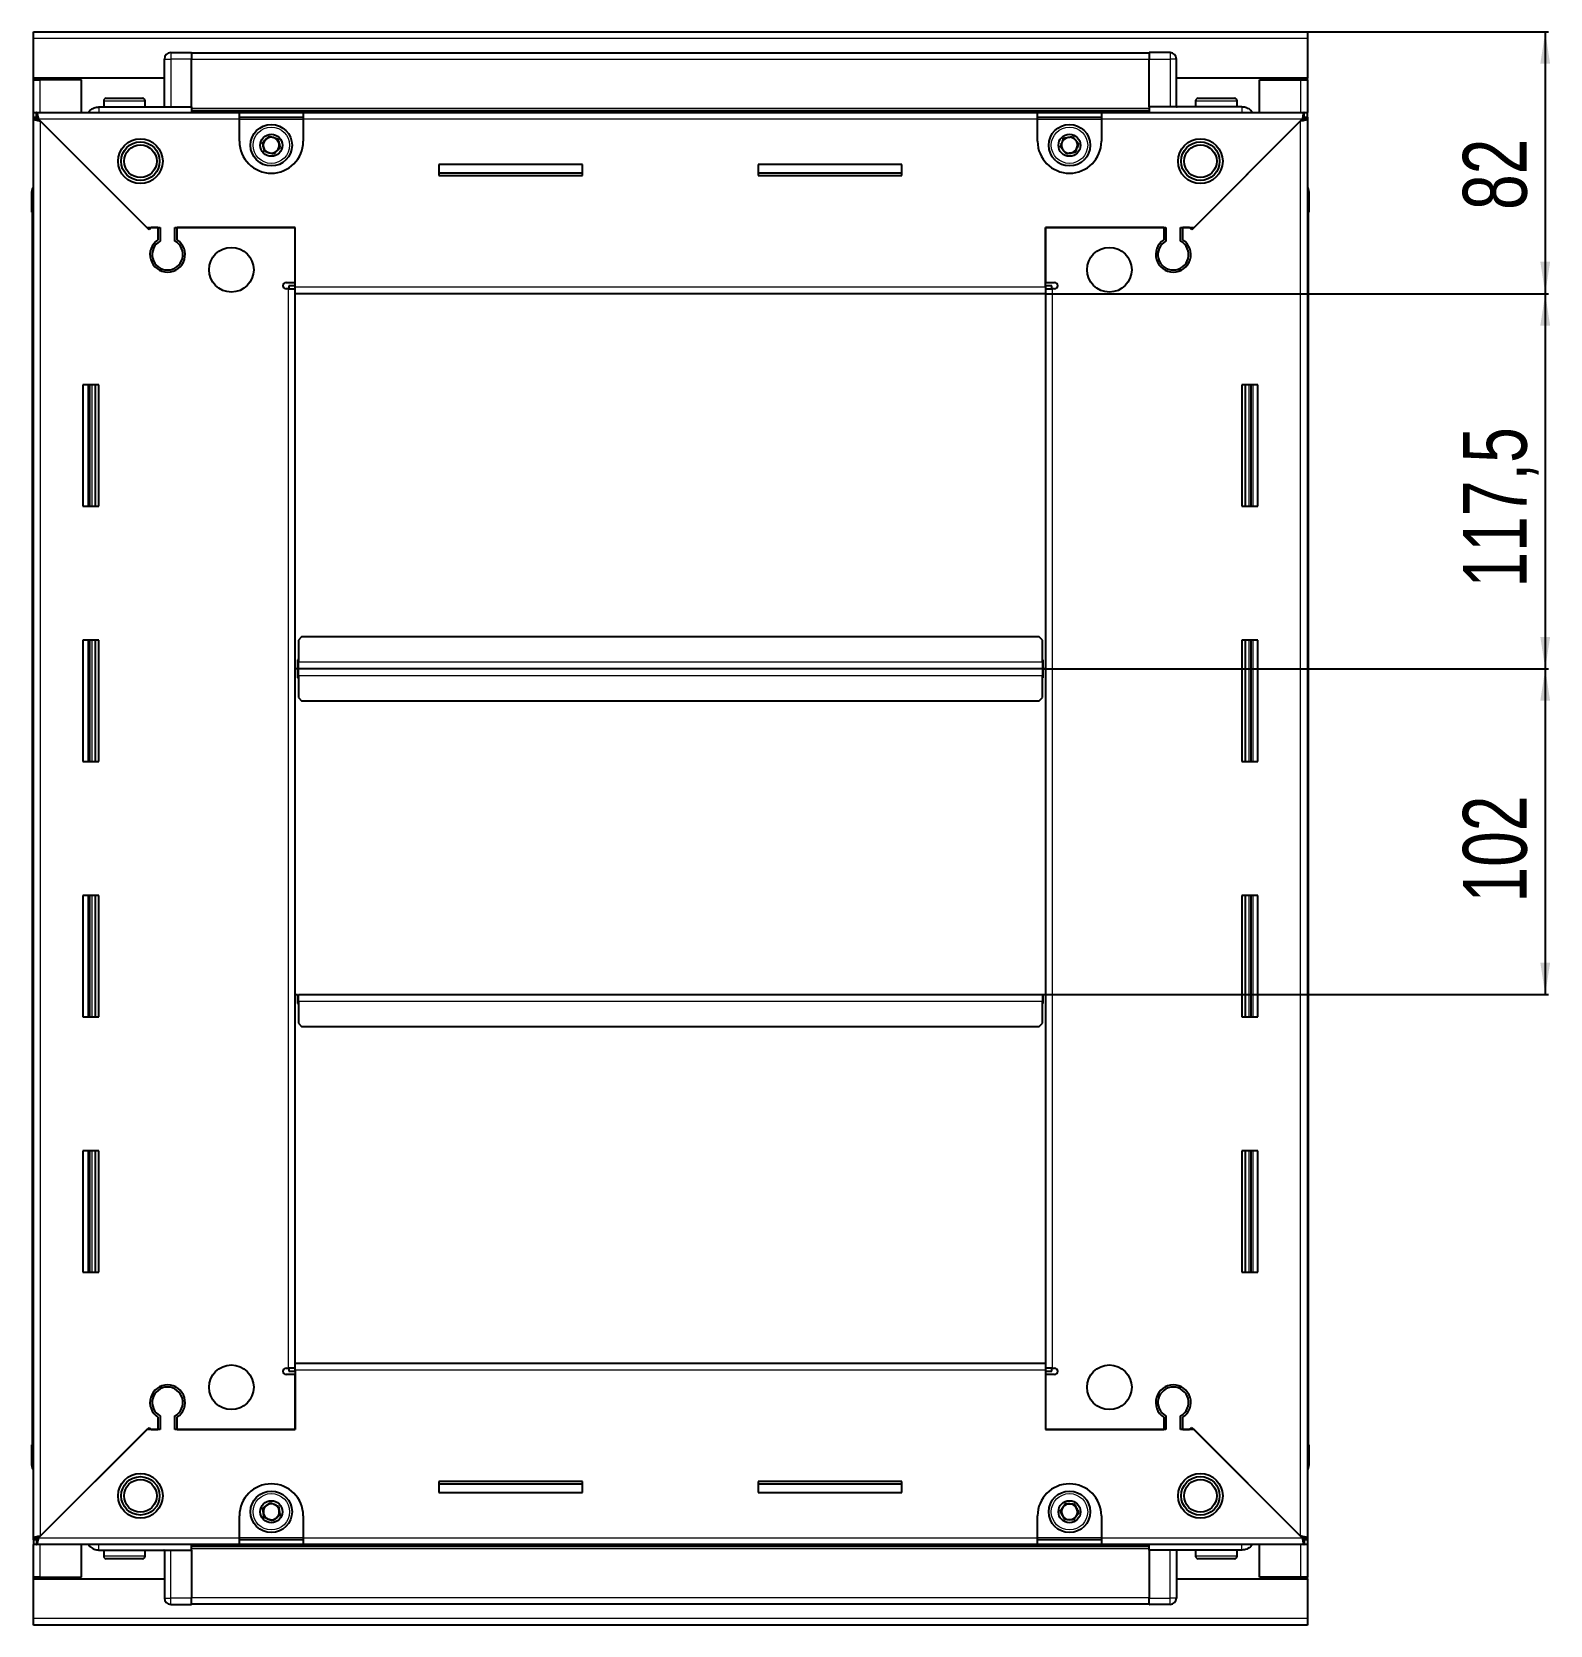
# Model space of a CAD drawing. Header units: millimetres. Extents: x 1021 to 2488, y 463 to 1544.
# Drawn here: x 2012.5 to 2488.1, y 893.2 to 1392.2 of the extents above; entities that cross this region are included whole.
import ezdxf

# ---------------------------------------------------------------- set-up
doc = ezdxf.new("R2010")
doc.units = ezdxf.units.MM
doc.layers.add('FORMAT', color=7, linetype='Continuous')
doc.styles.add('SLDTEXTSTYLE0', font='TXT', dxfattribs={"width": 0.75})
doc.dimstyles.new('SLDDIMSTYLE0', dxfattribs={"dimtxt": 20, "dimasz": 10, "dimexe": 0, "dimexo": 0.0625, "dimgap": 5, "dimtad": 2, "dimdec": 1, "dimrnd": 1e-09, "dimzin": 12, "dimdsep": 46, "dimtxsty": 'SLDTEXTSTYLE0', "dimsah": 1, "dimcen": 0.09, "dimadec": 0, "dimazin": 3, "dimtfac": 1, "dimtofl": 0, "dimtmove": 0, "dimatfit": 3, "dimfxl": 0, "dimfrac": 2, "dimtolj": 1, "dimtzin": 12, "dimarcsym": 0})

# ---------------------------------------------------------------- blocks, each defined once
blk = doc.blocks.new('_D_5')
at = {"layer": 'FORMAT'}
for p, q in [((2412.05, 1392.16), (2487.55, 1392.16)), ((2486.55, 1392.16), (2486.55, 1310.16)), ((2330.05, 1310.16), (2487.55, 1310.16))]:
    blk.add_line(p, q, dxfattribs=at)
for points in [[(2486.55, 1392.16), (2485.01, 1382.16), (2488.08, 1382.16)], [(2486.55, 1310.16), (2488.08, 1320.16), (2485.01, 1320.16)]]:
    blk.add_solid(points, dxfattribs=at)
at = {"layer": 'FORMAT', "insert": (2460.76, 1336.39), "char_height": 20, "attachment_point": 1, "rotation": 90, "style": 'SLDTEXTSTYLE0'}
blk.add_mtext('82', dxfattribs=at)
blk = doc.blocks.new('_D_6')
at = {"layer": 'FORMAT'}
for p, q in [((2330.05, 1310.16), (2487.55, 1310.16)), ((2486.55, 1310.16), (2486.55, 1192.66)), ((2329.05, 1192.66), (2487.55, 1192.66))]:
    blk.add_line(p, q, dxfattribs=at)
for points in [[(2486.55, 1310.16), (2485.01, 1300.16), (2488.08, 1300.16)], [(2486.55, 1192.66), (2488.08, 1202.66), (2485.01, 1202.66)]]:
    blk.add_solid(points, dxfattribs=at)
at = {"layer": 'FORMAT', "insert": (2460.76, 1218.16), "char_height": 20, "attachment_point": 1, "rotation": 90, "style": 'SLDTEXTSTYLE0'}
blk.add_mtext('117,5', dxfattribs=at)
blk = doc.blocks.new('_D_7')
at = {"layer": 'FORMAT'}
for p, q in [((2329.05, 1192.66), (2487.55, 1192.66)), ((2486.55, 1192.66), (2486.55, 1090.66)), ((2329.05, 1090.66), (2487.55, 1090.66))]:
    blk.add_line(p, q, dxfattribs=at)
for points in [[(2486.55, 1192.66), (2485.01, 1182.66), (2488.08, 1182.66)], [(2486.55, 1090.66), (2488.08, 1100.66), (2485.01, 1100.66)]]:
    blk.add_solid(points, dxfattribs=at)
at = {"layer": 'FORMAT', "insert": (2460.76, 1119.5), "char_height": 20, "attachment_point": 1, "rotation": 90, "style": 'SLDTEXTSTYLE0'}
blk.add_mtext('102', dxfattribs=at)

msp = doc.modelspace()

# ---------------------------------------------------------------- linework, layer by layer
at = {"color": 7, "linetype": 'Continuous', "lineweight": 25}
for p, q in [((2013.04, 1390.06), (2013.04, 1392.16)), ((2013.04, 1392.16), (2412.04, 1392.16)), ((2013.04, 1377.66), (2013.04, 1390.06)), ((2412.04, 1392.16), (2412.04, 1390.06)), ((2412.04, 1390.06), (2412.04, 1377.66)), ((2054.04, 1368.66), (2054.04, 1383.66)), ((2054.72, 1385.16), (2054.72, 1385.16)), ((2056.04, 1385.66), (2062.54, 1385.66)), ((2056.04, 1385.66), (2062.54, 1385.66)), ((2062.54, 1385.66), (2062.54, 1385.66)), ((2062.54, 1385.66), (2062.54, 1385.66)), ((2062.54, 1385.66), (2062.54, 1383.66)), ((2362.54, 1385.51), (2062.54, 1385.51)), ((2062.54, 1368.66), (2062.54, 1383.66)), ((2362.54, 1385.66), (2362.54, 1385.66)), ((2369.04, 1385.66), (2362.54, 1385.66)), ((2369.04, 1385.66), (2362.54, 1385.66)), ((2362.54, 1385.66), (2362.54, 1383.66)), ((2362.54, 1368.66), (2362.54, 1383.66)), ((2371.04, 1383.66), (2371.04, 1383.66)), ((2371.04, 1368.66), (2371.04, 1383.66)), ((2054.04, 1377.66), (2013.04, 1377.66)), ((2013.04, 1377.16), (2013.04, 1377.66)), ((2014.54, 1377.16), (2014.54, 1377.66)), ((2412.04, 1377.66), (2371.04, 1377.66)), ((2410.54, 1377.16), (2410.54, 1377.66)), ((2412.04, 1377.16), (2412.04, 1377.66)), ((2013.04, 1366.91), (2013.04, 1377.16)), ((2013.04, 1377.16), (2015.14, 1377.16)), ((2028.04, 1377.16), (2015.14, 1377.16)), ((2028.04, 1366.91), (2028.04, 1377.16)), ((2397.04, 1366.91), (2397.04, 1377.16)), ((2397.04, 1377.16), (2409.94, 1377.16)), ((2409.94, 1377.16), (2412.04, 1377.16)), ((2412.04, 1377.16), (2412.04, 1366.91)), ((2033.54, 1368.66), (2062.54, 1368.66)), ((2035.04, 1370.56), (2035.04, 1368.66)), ((2035.84, 1371.36), (2047.24, 1371.36)), ((2048.04, 1368.66), (2048.04, 1370.56)), ((2062.54, 1368.66), (2062.54, 1368.16)), ((2062.54, 1367.51), (2362.54, 1367.51)), ((2391.54, 1368.66), (2362.54, 1368.66)), ((2362.54, 1368.66), (2362.54, 1368.16)), ((2377.04, 1370.56), (2377.04, 1368.66)), ((2377.84, 1371.36), (2389.24, 1371.36)), ((2390.04, 1368.66), (2390.04, 1370.56)), ((2013.04, 1365.41), (2013.04, 1366.91)), ((2013.04, 1366.91), (2014.04, 1366.91)), ((2013.04, 1364.91), (2013.04, 1365.41)), ((2013.04, 1365.41), (2014.04, 1365.41)), ((2013.04, 920.41), (2013.04, 1364.91)), ((2014.54, 1364.91), (2013.04, 1364.91)), ((2014.04, 1365.41), (2014.04, 1366.91)), ((2014.04, 1366.91), (2077.54, 1366.91)), ((2014.64, 1364.81), (2048.54, 1330.91)), ((2049.24, 1330.21), (2015.14, 1364.31)), ((2077.54, 1364.81), (2077.54, 1366.91)), ((2077.54, 1366.91), (2097.54, 1366.91)), ((2077.54, 1365.41), (2097.54, 1365.41)), ((2077.54, 1357.91), (2077.54, 1364.81)), ((2097.54, 1366.91), (2097.54, 1364.81)), ((2097.54, 1366.91), (2327.54, 1366.91)), ((2097.54, 1364.81), (2097.54, 1357.91)), ((2327.54, 1364.81), (2327.54, 1366.91)), ((2327.54, 1366.91), (2347.54, 1366.91)), ((2327.54, 1365.41), (2347.54, 1365.41)), ((2327.54, 1357.91), (2327.54, 1364.81)), ((2347.54, 1366.91), (2411.04, 1366.91)), ((2347.54, 1366.91), (2347.54, 1364.81)), ((2347.54, 1364.81), (2347.54, 1357.91)), ((2409.94, 1364.31), (2375.84, 1330.21)), ((2376.54, 1330.91), (2410.44, 1364.81)), ((2410.54, 1364.91), (2412.04, 1364.91)), ((2411.04, 1365.41), (2411.04, 1366.91)), ((2411.04, 1366.91), (2412.04, 1366.91)), ((2411.04, 1365.41), (2412.04, 1365.41)), ((2412.04, 1365.41), (2412.04, 1366.91)), ((2412.04, 1365.41), (2412.04, 1364.91)), ((2412.04, 1364.91), (2412.04, 920.41)), ((2185.04, 1350.66), (2140.04, 1350.66)), ((2140.04, 1350.66), (2140.04, 1347.16)), ((2185.04, 1347.91), (2140.04, 1347.91)), ((2185.04, 1347.16), (2185.04, 1350.66)), ((2285.04, 1350.66), (2240.04, 1350.66)), ((2240.04, 1350.66), (2240.04, 1347.16)), ((2285.04, 1347.91), (2240.04, 1347.91)), ((2285.04, 1347.16), (2285.04, 1350.66)), ((2140.04, 1347.16), (2185.04, 1347.16)), ((2240.04, 1347.16), (2285.04, 1347.16)), ((2412.05, 1343.49), (2412.05, 1343.49)), ((2012.54, 1342.16), (2012.54, 1335.66)), ((2012.54, 1335.66), (2012.54, 1342.16)), ((2412.54, 1335.66), (2412.54, 1342.16)), ((2412.55, 1342.16), (2412.55, 1335.66)), ((2012.54, 1335.66), (2012.54, 1335.66)), ((2013.04, 1335.66), (2012.54, 1335.66)), ((2012.69, 1335.66), (2012.69, 949.66)), ((2412.05, 1335.66), (2412.54, 1335.66)), ((2412.39, 949.66), (2412.39, 1335.66)), ((2412.55, 1335.66), (2412.54, 1335.66)), ((2412.54, 1335.66), (2412.54, 1335.66)), ((2048.54, 1330.91), (2052.74, 1330.91)), ((2049.94, 1330.91), (2049.24, 1330.21)), ((2052.04, 1330.91), (2049.94, 1330.91)), ((2052.04, 1330.91), (2052.04, 1327.02)), ((2052.74, 1330.91), (2052.74, 1326.63)), ((2057.34, 1330.91), (2095.04, 1330.91)), ((2057.34, 1326.63), (2057.34, 1330.91)), ((2058.04, 1327.02), (2058.04, 1330.91)), ((2095.04, 1330.91), (2058.04, 1330.91)), ((2095.04, 1312.26), (2095.04, 1330.91)), ((2095.04, 1313.66), (2095.04, 1330.91)), ((2330.04, 1330.91), (2367.74, 1330.91)), ((2330.04, 1312.26), (2330.04, 1330.91)), ((2330.04, 1330.91), (2330.04, 1313.66)), ((2367.04, 1330.91), (2330.04, 1330.91)), ((2367.04, 1330.91), (2367.04, 1327.02)), ((2367.74, 1330.91), (2367.74, 1326.63)), ((2372.34, 1330.91), (2376.54, 1330.91)), ((2372.34, 1326.63), (2372.34, 1330.91)), ((2375.14, 1330.91), (2373.04, 1330.91)), ((2373.04, 1327.02), (2373.04, 1330.91)), ((2375.84, 1330.21), (2375.14, 1330.91)), ((2053.04, 1318.05), (2053.04, 1317.29)), ((2372.04, 1318.05), (2372.04, 1317.29)), ((2092.19, 1313.66), (2095.04, 1313.66)), ((2095.04, 1312.66), (2093.04, 1312.66)), ((2093.04, 1312.66), (2093.04, 1311.66)), ((2330.04, 1313.66), (2332.89, 1313.66)), ((2332.04, 1312.66), (2330.04, 1312.66)), ((2332.04, 1311.66), (2332.04, 1312.66)), ((2092.94, 1311.66), (2092.19, 1311.66)), ((2092.94, 1311.66), (2095.04, 1311.66)), ((2095.04, 1310.16), (2095.04, 1312.26)), ((2330.04, 1310.16), (2095.04, 1310.16)), ((2095.04, 975.16), (2095.04, 1310.16)), ((2330.04, 1312.26), (2330.04, 1310.16)), ((2330.04, 1311.66), (2332.14, 1311.66)), ((2330.04, 1310.16), (2330.04, 975.16)), ((2332.89, 1311.66), (2332.14, 1311.66)), ((2033.54, 1281.66), (2028.54, 1281.66)), ((2028.54, 1281.66), (2028.54, 1243.66)), ((2030.69, 1243.66), (2030.69, 1281.66)), ((2032.49, 1243.66), (2032.49, 1281.66)), ((2032.52, 1243.66), (2032.52, 1281.66)), ((2033.54, 1243.66), (2033.54, 1281.66)), ((2391.54, 1281.66), (2391.54, 1243.66)), ((2396.54, 1281.66), (2391.54, 1281.66)), ((2392.57, 1281.66), (2392.57, 1243.66)), ((2392.6, 1281.66), (2392.6, 1243.66)), ((2394.39, 1281.66), (2394.39, 1243.66)), ((2396.54, 1243.66), (2396.54, 1281.66)), ((2028.54, 1243.66), (2033.54, 1243.66)), ((2391.54, 1243.66), (2396.54, 1243.66)), ((2097.04, 1202.66), (2096.04, 1201.66)), ((2328.04, 1202.66), (2097.04, 1202.66)), ((2329.04, 1201.66), (2328.04, 1202.66)), ((2033.54, 1201.66), (2028.54, 1201.66)), ((2028.54, 1201.66), (2028.54, 1163.66)), ((2030.69, 1163.66), (2030.69, 1201.66)), ((2032.49, 1163.66), (2032.49, 1201.66)), ((2032.52, 1163.66), (2032.52, 1201.66)), ((2033.54, 1163.66), (2033.54, 1201.66)), ((2096.04, 1201.66), (2096.04, 1194.76)), ((2329.04, 1194.76), (2329.04, 1201.66)), ((2391.54, 1201.66), (2391.54, 1163.66)), ((2396.54, 1201.66), (2391.54, 1201.66)), ((2392.57, 1201.66), (2392.57, 1163.66)), ((2392.6, 1201.66), (2392.6, 1163.66)), ((2394.39, 1201.66), (2394.39, 1163.66)), ((2396.54, 1163.66), (2396.54, 1201.66)), ((2095.79, 1192.66), (2095.04, 1192.66)), ((2096.04, 1195.51), (2095.79, 1195.51)), ((2095.79, 1195.51), (2095.79, 1192.66)), ((2095.79, 1192.66), (2095.79, 1189.81)), ((2096.04, 1192.66), (2096.04, 1194.76)), ((2096.04, 1190.56), (2096.04, 1192.66)), ((2329.04, 1192.66), (2096.04, 1192.66)), ((2329.29, 1195.51), (2329.04, 1195.51)), ((2329.04, 1194.76), (2329.04, 1192.66)), ((2329.04, 1192.66), (2329.04, 1190.56)), ((2329.29, 1192.66), (2329.29, 1195.51)), ((2329.29, 1189.81), (2329.29, 1192.66)), ((2330.04, 1192.66), (2329.29, 1192.66)), ((2095.79, 1189.81), (2096.04, 1189.81)), ((2096.04, 1190.56), (2096.04, 1183.66)), ((2329.04, 1183.66), (2329.04, 1190.56)), ((2329.04, 1189.81), (2329.29, 1189.81)), ((2096.04, 1183.66), (2097.04, 1182.66)), ((2097.04, 1182.66), (2328.04, 1182.66)), ((2328.04, 1182.66), (2329.04, 1183.66)), ((2028.54, 1163.66), (2033.54, 1163.66)), ((2391.54, 1163.66), (2396.54, 1163.66)), ((2033.54, 1121.66), (2028.54, 1121.66)), ((2028.54, 1121.66), (2028.54, 1083.66)), ((2030.69, 1083.66), (2030.69, 1121.66)), ((2032.49, 1083.66), (2032.49, 1121.66)), ((2032.52, 1083.66), (2032.52, 1121.66)), ((2033.54, 1083.66), (2033.54, 1121.66)), ((2391.54, 1121.66), (2391.54, 1083.66)), ((2396.54, 1121.66), (2391.54, 1121.66)), ((2392.57, 1121.66), (2392.57, 1083.66)), ((2392.6, 1121.66), (2392.6, 1083.66)), ((2394.39, 1121.66), (2394.39, 1083.66)), ((2396.54, 1083.66), (2396.54, 1121.66)), ((2095.04, 1090.66), (2095.79, 1090.66)), ((2095.79, 1090.66), (2095.79, 1087.81)), ((2096.04, 1088.56), (2096.04, 1090.66)), ((2096.04, 1090.66), (2329.04, 1090.66)), ((2096.04, 1088.56), (2096.04, 1081.66)), ((2329.04, 1090.66), (2329.04, 1088.56)), ((2329.04, 1081.66), (2329.04, 1088.56)), ((2329.29, 1087.81), (2329.29, 1090.66)), ((2329.29, 1090.66), (2330.04, 1090.66)), ((2028.54, 1083.66), (2033.54, 1083.66)), ((2095.79, 1087.81), (2096.04, 1087.81)), ((2329.04, 1087.81), (2329.29, 1087.81)), ((2391.54, 1083.66), (2396.54, 1083.66)), ((2096.04, 1081.66), (2097.04, 1080.66)), ((2097.04, 1080.66), (2328.04, 1080.66)), ((2328.04, 1080.66), (2329.04, 1081.66)), ((2033.54, 1041.66), (2028.54, 1041.66)), ((2028.54, 1041.66), (2028.54, 1003.66)), ((2030.69, 1003.66), (2030.69, 1041.66)), ((2032.49, 1003.66), (2032.49, 1041.66)), ((2032.52, 1003.66), (2032.52, 1041.66)), ((2033.54, 1003.66), (2033.54, 1041.66)), ((2391.54, 1041.66), (2391.54, 1003.66)), ((2396.54, 1041.66), (2391.54, 1041.66)), ((2392.57, 1041.66), (2392.57, 1003.66)), ((2392.6, 1041.66), (2392.6, 1003.66)), ((2394.39, 1041.66), (2394.39, 1003.66)), ((2396.54, 1003.66), (2396.54, 1041.66)), ((2028.54, 1003.66), (2033.54, 1003.66)), ((2391.54, 1003.66), (2396.54, 1003.66)), ((2092.19, 973.66), (2092.94, 973.66)), ((2095.04, 973.66), (2092.94, 973.66)), ((2093.04, 973.66), (2093.04, 972.66)), ((2095.04, 973.06), (2095.04, 975.16)), ((2095.04, 975.16), (2330.04, 975.16)), ((2095.04, 973.06), (2095.04, 954.41)), ((2330.04, 975.16), (2330.04, 973.06)), ((2332.14, 973.66), (2330.04, 973.66)), ((2330.04, 973.06), (2330.04, 954.41)), ((2332.04, 972.66), (2332.04, 973.66)), ((2332.14, 973.66), (2332.89, 973.66)), ((2095.04, 971.66), (2092.19, 971.66)), ((2093.04, 972.66), (2095.04, 972.66)), ((2095.04, 954.41), (2095.04, 971.66)), ((2330.04, 972.66), (2332.04, 972.66)), ((2330.04, 971.66), (2330.04, 954.41)), ((2332.89, 971.66), (2330.04, 971.66)), ((2053.04, 968.04), (2053.04, 967.28)), ((2372.04, 968.04), (2372.04, 967.28)), ((2052.04, 958.3), (2052.04, 954.41)), ((2052.74, 958.7), (2052.74, 954.41)), ((2057.34, 954.41), (2057.34, 958.7)), ((2058.04, 954.41), (2058.04, 958.3)), ((2367.04, 958.3), (2367.04, 954.41)), ((2367.74, 958.7), (2367.74, 954.41)), ((2372.34, 954.41), (2372.34, 958.7)), ((2373.04, 954.41), (2373.04, 958.3)), ((2048.54, 954.41), (2014.64, 920.51)), ((2015.14, 921.01), (2049.24, 955.11)), ((2052.74, 954.41), (2048.54, 954.41)), ((2049.24, 955.11), (2049.94, 954.41)), ((2049.94, 954.41), (2052.04, 954.41)), ((2095.04, 954.41), (2057.34, 954.41)), ((2058.04, 954.41), (2095.04, 954.41)), ((2367.74, 954.41), (2330.04, 954.41)), ((2330.04, 954.41), (2367.04, 954.41)), ((2376.54, 954.41), (2372.34, 954.41)), ((2373.04, 954.41), (2375.14, 954.41)), ((2375.14, 954.41), (2375.84, 955.11)), ((2375.84, 955.11), (2409.94, 921.01)), ((2410.44, 920.51), (2376.54, 954.41)), ((2012.54, 943.16), (2012.54, 949.66)), ((2012.54, 949.66), (2012.54, 949.66)), ((2012.54, 949.66), (2012.54, 949.66)), ((2012.54, 949.66), (2012.54, 943.16)), ((2013.04, 949.66), (2012.54, 949.66)), ((2412.04, 949.66), (2412.54, 949.66)), ((2412.55, 949.66), (2412.54, 949.66)), ((2412.54, 949.66), (2412.54, 943.16)), ((2412.55, 943.16), (2412.55, 949.66)), ((2013.04, 941.84), (2013.04, 941.84)), ((2185.04, 938.16), (2140.04, 938.16)), ((2140.04, 938.16), (2140.04, 934.66)), ((2185.04, 934.66), (2185.04, 938.16)), ((2285.04, 938.16), (2240.04, 938.16)), ((2240.04, 938.16), (2240.04, 934.66)), ((2285.04, 934.66), (2285.04, 938.16)), ((2140.04, 937.41), (2185.04, 937.41)), ((2140.04, 934.66), (2185.04, 934.66)), ((2240.04, 937.41), (2285.04, 937.41)), ((2240.04, 934.66), (2285.04, 934.66)), ((2077.54, 920.51), (2077.54, 927.41)), ((2097.54, 927.41), (2097.54, 920.51)), ((2327.54, 920.51), (2327.54, 927.41)), ((2347.54, 927.41), (2347.54, 920.51)), ((2013.04, 919.91), (2013.04, 920.41)), ((2014.54, 920.41), (2013.04, 920.41)), ((2013.04, 919.91), (2013.04, 918.41)), ((2014.04, 919.91), (2013.04, 919.91)), ((2013.04, 908.16), (2013.04, 918.41)), ((2014.04, 918.41), (2013.04, 918.41)), ((2014.04, 919.91), (2014.04, 918.41)), ((2077.54, 918.41), (2014.04, 918.41)), ((2028.04, 908.16), (2028.04, 918.41)), ((2077.54, 918.41), (2077.54, 920.51)), ((2097.54, 919.91), (2077.54, 919.91)), ((2097.54, 918.41), (2077.54, 918.41)), ((2097.54, 920.51), (2097.54, 918.41)), ((2327.54, 918.41), (2097.54, 918.41)), ((2327.54, 918.41), (2327.54, 920.51)), ((2347.54, 919.91), (2327.54, 919.91)), ((2347.54, 918.41), (2327.54, 918.41)), ((2347.54, 920.51), (2347.54, 918.41)), ((2411.04, 918.41), (2347.54, 918.41)), ((2397.04, 908.16), (2397.04, 918.41)), ((2410.54, 920.41), (2412.04, 920.41)), ((2411.04, 919.91), (2411.04, 918.41)), ((2412.04, 919.91), (2411.04, 919.91)), ((2412.04, 918.41), (2411.04, 918.41)), ((2412.04, 920.41), (2412.04, 919.91)), ((2412.04, 919.91), (2412.04, 918.41)), ((2412.04, 918.41), (2412.04, 908.16)), ((2033.54, 916.66), (2062.54, 916.66)), ((2035.04, 916.66), (2035.04, 914.76)), ((2039.62, 913.96), (2035.84, 913.96)), ((2047.24, 913.96), (2039.62, 913.96)), ((2048.04, 914.76), (2048.04, 916.66)), ((2054.04, 916.66), (2054.04, 901.66)), ((2362.54, 917.81), (2062.54, 917.81)), ((2062.54, 916.66), (2062.54, 917.16)), ((2062.54, 916.66), (2062.54, 901.66)), ((2362.54, 916.66), (2362.54, 917.16)), ((2391.54, 916.66), (2362.54, 916.66)), ((2362.54, 916.66), (2362.54, 901.66)), ((2371.04, 916.66), (2371.04, 901.66)), ((2377.04, 916.66), (2377.04, 914.76)), ((2384.84, 913.96), (2377.84, 913.96)), ((2389.24, 913.96), (2384.84, 913.96)), ((2390.04, 914.76), (2390.04, 916.66)), ((2015.14, 908.16), (2013.04, 908.16)), ((2013.04, 907.66), (2013.04, 908.16)), ((2013.04, 895.26), (2013.04, 907.66)), ((2013.04, 907.66), (2054.04, 907.66)), ((2014.54, 907.66), (2014.54, 908.16)), ((2015.14, 908.16), (2028.04, 908.16)), ((2371.04, 907.66), (2412.04, 907.66)), ((2409.94, 908.16), (2397.04, 908.16)), ((2412.04, 908.16), (2409.94, 908.16)), ((2410.54, 907.66), (2410.54, 908.16)), ((2412.04, 907.66), (2412.04, 908.16)), ((2412.04, 907.66), (2412.04, 895.26)), ((2054.04, 901.66), (2054.04, 901.66)), ((2056.04, 899.66), (2062.54, 899.66)), ((2056.04, 899.66), (2062.54, 899.66)), ((2062.54, 899.66), (2062.54, 901.66)), ((2062.54, 899.81), (2362.54, 899.81)), ((2062.54, 899.66), (2062.54, 899.66)), ((2362.54, 899.66), (2362.54, 901.66)), ((2369.04, 899.66), (2362.54, 899.66)), ((2362.54, 899.66), (2362.54, 899.66)), ((2362.54, 899.66), (2362.55, 899.66)), ((2369.04, 899.66), (2362.54, 899.66)), ((2370.37, 900.16), (2370.37, 900.16)), ((2013.04, 893.16), (2013.04, 895.26)), ((2412.04, 895.26), (2412.04, 893.16)), ((2412.04, 893.16), (2013.04, 893.16))]:
    msp.add_line(p, q, dxfattribs=at)
at = {"color": 8, "linetype": 'Continuous', "lineweight": 18}
for p, q in [((2412.04, 1390.06), (2013.04, 1390.06)), ((2054.04, 1383.66), (2056.04, 1383.66)), ((2056.04, 1385.66), (2056.04, 1383.66)), ((2056.04, 1383.66), (2056.04, 1368.66)), ((2062.54, 1383.66), (2056.04, 1383.66)), ((2362.54, 1383.51), (2062.54, 1383.51)), ((2362.54, 1383.66), (2369.04, 1383.66)), ((2369.04, 1385.66), (2369.04, 1383.66)), ((2369.04, 1383.66), (2369.04, 1368.66)), ((2371.04, 1383.66), (2369.04, 1383.66)), ((2015.14, 1377.16), (2015.14, 1377.66)), ((2409.94, 1377.66), (2409.94, 1377.16)), ((2015.14, 1366.91), (2015.14, 1377.16)), ((2409.94, 1377.16), (2409.94, 1366.91)), ((2035.04, 1370.56), (2048.04, 1370.56)), ((2362.54, 1368.16), (2062.54, 1368.16)), ((2377.04, 1370.56), (2390.04, 1370.56)), ((2077.54, 1364.81), (2014.64, 1364.81)), ((2015.14, 1364.31), (2015.14, 921.01)), ((2362.54, 1366.93), (2062.54, 1366.93)), ((2077.54, 1364.81), (2097.54, 1364.81)), ((2327.54, 1364.81), (2097.54, 1364.81)), ((2327.54, 1364.81), (2347.54, 1364.81)), ((2410.44, 1364.81), (2347.54, 1364.81)), ((2409.94, 921.01), (2409.94, 1364.31)), ((2013.04, 1342.16), (2012.54, 1342.16)), ((2412.04, 1342.16), (2412.54, 1342.16)), ((2092.94, 973.66), (2092.94, 1311.66)), ((2095.04, 1312.26), (2330.04, 1312.26)), ((2332.14, 1311.66), (2332.14, 973.66)), ((2030.04, 1281.66), (2030.04, 1243.66)), ((2031.28, 1281.66), (2031.28, 1243.66)), ((2393.81, 1243.66), (2393.81, 1281.66)), ((2395.04, 1243.66), (2395.04, 1281.66)), ((2030.04, 1201.66), (2030.04, 1163.66)), ((2031.28, 1201.66), (2031.28, 1163.66)), ((2393.81, 1163.66), (2393.81, 1201.66)), ((2395.04, 1163.66), (2395.04, 1201.66)), ((2329.04, 1194.76), (2096.04, 1194.76)), ((2096.04, 1190.56), (2329.04, 1190.56)), ((2030.04, 1121.66), (2030.04, 1083.66)), ((2031.28, 1121.66), (2031.28, 1083.66)), ((2393.81, 1083.66), (2393.81, 1121.66)), ((2395.04, 1083.66), (2395.04, 1121.66)), ((2096.04, 1088.56), (2329.04, 1088.56)), ((2030.04, 1041.66), (2030.04, 1003.66)), ((2031.28, 1041.66), (2031.28, 1003.66)), ((2393.81, 1003.66), (2393.81, 1041.66)), ((2395.04, 1003.66), (2395.04, 1041.66)), ((2330.04, 973.06), (2095.04, 973.06)), ((2013.04, 943.16), (2012.54, 943.16)), ((2412.04, 943.16), (2412.54, 943.16)), ((2014.64, 920.51), (2077.54, 920.51)), ((2015.14, 908.16), (2015.14, 918.41)), ((2062.54, 918.4), (2362.54, 918.4)), ((2097.54, 920.51), (2077.54, 920.51)), ((2097.54, 920.51), (2327.54, 920.51)), ((2347.54, 920.51), (2327.54, 920.51)), ((2347.54, 920.51), (2410.44, 920.51)), ((2409.94, 918.41), (2409.94, 908.16)), ((2039.35, 914.76), (2035.04, 914.76)), ((2048.04, 914.76), (2039.35, 914.76)), ((2056.04, 901.66), (2056.04, 916.66)), ((2062.54, 917.16), (2362.54, 917.16)), ((2369.04, 901.66), (2369.04, 916.66)), ((2385.02, 914.76), (2377.04, 914.76)), ((2390.04, 914.76), (2385.02, 914.76)), ((2015.14, 907.66), (2015.14, 908.16)), ((2409.94, 908.16), (2409.94, 907.66)), ((2054.04, 901.66), (2056.04, 901.66)), ((2062.54, 901.66), (2056.04, 901.66)), ((2056.04, 899.66), (2056.04, 901.66)), ((2062.54, 901.81), (2362.54, 901.81)), ((2362.54, 901.66), (2369.04, 901.66)), ((2371.04, 901.66), (2369.04, 901.66)), ((2369.04, 899.66), (2369.04, 901.66)), ((2412.04, 895.26), (2013.04, 895.26))]:
    msp.add_line(p, q, dxfattribs=at)
at = {"color": 7, "linetype": 'Continuous', "lineweight": 25}
for centre, radius in [((2087.54, 1356.66), 6.5), ((2337.54, 1356.66), 6.5), ((2046.54, 1351.66), 7), ((2046.54, 1351.66), 6.03), ((2087.54, 1356.66), 3.46), ((2337.54, 1356.66), 3.46), ((2378.54, 1351.66), 7), ((2378.54, 1351.66), 6.03), ((2046.54, 1351.66), 5.1), ((2378.54, 1351.66), 5.1), ((2075.04, 1317.66), 7), ((2350.04, 1317.66), 7), ((2075.04, 967.66), 7), ((2350.04, 967.66), 7), ((2046.54, 933.66), 7), ((2046.54, 933.66), 6.02), ((2046.54, 933.66), 5.1), ((2378.54, 933.66), 7), ((2378.54, 933.66), 6.03), ((2378.54, 933.66), 5.1), ((2087.54, 928.66), 6.5), ((2337.54, 928.66), 6.5), ((2087.54, 928.66), 3.46), ((2337.54, 928.66), 3.46)]:
    msp.add_circle(centre, radius, dxfattribs=at)
at = {"color": 8, "linetype": 'Continuous', "lineweight": 18}
for centre in [(2087.54, 1356.66), (2337.54, 1356.66), (2087.54, 928.66), (2337.54, 928.66)]:
    msp.add_circle(centre, 5.7, dxfattribs=at)
at = {"color": 7, "linetype": 'Continuous', "lineweight": 25}
for centre, radius, start, end in [((2056.04, 1383.66), 2, 90, 180), ((2369.04, 1383.66), 2, 0, 90), ((2035.84, 1370.56), 0.8, 90, 180), ((2047.24, 1370.56), 0.8, 0, 90), ((2053.84, 1368.86), 0.2, 270, 0), ((2371.24, 1368.86), 0.2, 180, 270), ((2377.84, 1370.56), 0.8, 90, 180), ((2389.24, 1370.56), 0.8, 0, 90), ((2087.54, 1357.91), 10, 180, 270), ((2087.54, 1356.66), 2.5, 134.0156, 194.0156), ((2087.54, 1356.66), 2.5, 74.0156, 134.0156), ((2087.54, 1357.91), 10, 270, 0), ((2087.54, 1356.66), 2.5, 14.0156, 74.0156), ((2337.54, 1357.91), 10, 180, 270), ((2337.54, 1356.66), 2.5, 160.1116, 220.1116), ((2337.54, 1356.66), 2.5, 100.1116, 160.1116), ((2337.54, 1356.66), 2.5, 40.1116, 100.1116), ((2337.54, 1357.91), 10, 270, 0), ((2337.54, 1356.66), 2.5, 340.1116, 40.1116), ((2087.54, 1356.66), 2.5, 194.0156, 254.0156), ((2087.54, 1356.66), 2.5, 254.0156, 314.0156), ((2087.54, 1356.66), 2.5, 314.0156, 14.0156), ((2337.54, 1356.66), 2.5, 220.1116, 280.1116), ((2337.54, 1356.66), 2.5, 280.1116, 340.1116), ((2014.54, 1342.16), 2, 138.5749, 180), ((2014.54, 1342.16), 2, 138.5904, 180), ((2410.54, 1342.16), 2, 0, 41.3942), ((2055.04, 1322.41), 5.5, 123.0557, 56.9443), ((2055.04, 1322.41), 4.8, 118.631, 61.369), ((2370.04, 1322.41), 5.5, 123.0557, 56.9443), ((2370.04, 1322.41), 4.8, 118.631, 61.369), ((2092.19, 1312.66), 1, 90, 270), ((2332.89, 1312.66), 1, 270, 90), ((2092.19, 972.66), 1, 90, 270), ((2332.89, 972.66), 1, 270, 90), ((2055.04, 962.91), 5.5, 303.0557, 236.9443), ((2370.04, 962.91), 5.5, 303.0557, 236.9443), ((2055.04, 962.91), 4.8, 298.631, 241.369), ((2370.04, 962.91), 4.8, 298.631, 241.369), ((2014.54, 943.16), 2, 180, 198.58), ((2014.54, 943.16), 2, 180, 221.3942), ((2410.54, 943.16), 2, 318.5904, 0), ((2014.54, 943.16), 2, 213.942, 221.4096), ((2087.54, 927.41), 10, 90, 180), ((2087.54, 927.41), 10, 0, 90), ((2337.54, 927.41), 10, 90, 180), ((2337.54, 927.41), 10, 0, 90), ((2087.54, 928.66), 2.5, 127.474, 187.474), ((2087.54, 928.66), 2.5, 187.474, 247.474), ((2087.54, 928.66), 2.5, 67.474, 127.474), ((2087.54, 928.66), 2.5, 7.474, 67.474), ((2087.54, 928.66), 2.5, 307.474, 7.474), ((2337.54, 928.66), 2.5, 147.0424, 207.0424), ((2337.54, 928.66), 2.5, 87.0424, 147.0424), ((2337.54, 928.66), 2.5, 27.0424, 87.0424), ((2337.54, 928.66), 2.5, 327.0424, 27.0424), ((2087.54, 928.66), 2.5, 247.474, 307.474), ((2337.54, 928.66), 2.5, 207.0424, 267.0424), ((2337.54, 928.66), 2.5, 267.0424, 327.0424), ((2035.84, 914.76), 0.8, 180, 270), ((2047.24, 914.76), 0.8, 270, 360), ((2053.84, 916.46), 0.2, 0, 90), ((2371.24, 916.46), 0.2, 90, 180), ((2377.84, 914.76), 0.8, 180, 270), ((2389.24, 914.76), 0.8, 270, 360), ((2056.04, 901.66), 2, 180, 270), ((2056.04, 901.66), 2, 180, 270), ((2369.04, 901.66), 2, 270, 0)]:
    msp.add_arc(centre, radius, start, end, dxfattribs=at)
for points, knots in [([(2030.33, 1366.91), (2030.45, 1367.11), (2030.84, 1367.76), (2031.99, 1368.47), (2033.03, 1368.6), (2033.54, 1368.66)], [0, 0, 0, 0, 0.1822499, 0.5911249, 1, 1, 1, 1]), ([(2062.54, 1368.66), (2062.54, 1368.63), (2062.54, 1368.55), (2062.54, 1367.93), (2062.54, 1367.35), (2062.54, 1366.96), (2062.54, 1366.93)], [0, 0, 0, 0, 0.324279, 0.648558, 0.972836, 1, 1, 1, 1]), ([(2362.54, 1368.66), (2362.54, 1368.63), (2362.54, 1368.55), (2362.54, 1367.93), (2362.54, 1367.35), (2362.54, 1366.96), (2362.54, 1366.93)], [0, 0, 0, 0, 0.3242788, 0.6485576, 0.9728365, 1, 1, 1, 1]), ([(2394.76, 1366.91), (2394.64, 1367.11), (2394.25, 1367.76), (2393.1, 1368.47), (2392.06, 1368.6), (2391.54, 1368.66)], [0, 0, 0, 0, 0.18225, 0.591125, 1, 1, 1, 1]), ([(2013.04, 1364.91), (2013.07, 1364.87), (2013.12, 1364.78), (2013.52, 1364.64), (2014.07, 1364.51), (2014.65, 1364.4), (2015.02, 1364.34), (2015.14, 1364.31)], [0, 0, 0, 0, 0.230255, 0.448522, 0.666786, 0.88505, 1, 1, 1, 1]), ([(2014.64, 1364.81), (2014.6, 1365.07), (2014.51, 1365.56), (2014.38, 1366.2), (2014.24, 1366.67), (2014.13, 1366.89), (2014.07, 1366.91), (2014.04, 1366.91)], [0, 0, 0, 0, 0.2302553, 0.4485219, 0.6667858, 0.8850496, 1, 1, 1, 1]), ([(2409.94, 1364.31), (2410.2, 1364.36), (2410.69, 1364.45), (2411.33, 1364.58), (2411.8, 1364.71), (2412.02, 1364.82), (2412.04, 1364.89), (2412.04, 1364.91)], [0, 0, 0, 0, 0.230255, 0.448522, 0.666786, 0.88505, 1, 1, 1, 1]), ([(2411.04, 1366.91), (2411, 1366.89), (2410.91, 1366.84), (2410.78, 1366.44), (2410.64, 1365.88), (2410.53, 1365.3), (2410.47, 1364.94), (2410.44, 1364.81)], [0, 0, 0, 0, 0.230255, 0.448522, 0.666786, 0.88505, 1, 1, 1, 1]), ([(2084.77, 1357.46), (2085.14, 1357.82), (2085.83, 1358.49), (2086.52, 1359.15), (2086.85, 1359.46)], [0, 0, 0, 0, 0.534686, 1, 1, 1, 1]), ([(2085.47, 1354.66), (2085.39, 1354.99), (2085.19, 1355.79), (2084.94, 1356.76), (2084.8, 1357.34), (2084.77, 1357.46)], [0, 0, 0, 0, 0.362901, 0.866875, 1, 1, 1, 1]), ([(2086.85, 1359.46), (2087.34, 1359.32), (2088.27, 1359.06), (2089.19, 1358.79), (2089.62, 1358.67)], [0, 0, 0, 0, 0.534686, 1, 1, 1, 1]), ([(2089.62, 1358.67), (2089.65, 1358.55), (2089.8, 1357.97), (2090.04, 1357), (2090.24, 1356.2), (2090.32, 1355.87)], [0, 0, 0, 0, 0.133125, 0.637099, 1, 1, 1, 1]), ([(2334.7, 1356.16), (2334.75, 1356.27), (2334.95, 1356.84), (2335.29, 1357.77), (2335.57, 1358.55), (2335.68, 1358.87)], [0, 0, 0, 0, 0.1331247, 0.6370994, 1, 1, 1, 1]), ([(2335.68, 1358.87), (2336.19, 1358.96), (2337.14, 1359.13), (2338.09, 1359.3), (2338.53, 1359.38)], [0, 0, 0, 0, 0.5346859, 1, 1, 1, 1]), ([(2338.53, 1359.38), (2338.86, 1358.98), (2339.48, 1358.25), (2340.1, 1357.51), (2340.39, 1357.17)], [0, 0, 0, 0, 0.534686, 1, 1, 1, 1]), ([(2088.24, 1353.86), (2087.75, 1354.01), (2086.82, 1354.27), (2085.9, 1354.54), (2085.47, 1354.66)], [0, 0, 0, 0, 0.534686, 1, 1, 1, 1]), ([(2090.32, 1355.87), (2089.95, 1355.51), (2089.26, 1354.84), (2088.57, 1354.17), (2088.24, 1353.86)], [0, 0, 0, 0, 0.534686, 1, 1, 1, 1]), ([(2336.56, 1353.95), (2336.23, 1354.34), (2335.61, 1355.08), (2334.99, 1355.82), (2334.7, 1356.16)], [0, 0, 0, 0, 0.534686, 1, 1, 1, 1]), ([(2339.4, 1354.46), (2338.9, 1354.37), (2337.95, 1354.2), (2337, 1354.03), (2336.56, 1353.95)], [0, 0, 0, 0, 0.534686, 1, 1, 1, 1]), ([(2340.39, 1357.17), (2340.27, 1356.85), (2339.99, 1356.07), (2339.65, 1355.14), (2339.45, 1354.57), (2339.4, 1354.46)], [0, 0, 0, 0, 0.362901, 0.866875, 1, 1, 1, 1]), ([(2084.88, 929.77), (2084.98, 929.85), (2085.45, 930.21), (2086.24, 930.82), (2086.9, 931.32), (2087.17, 931.53)], [0, 0, 0, 0, 0.1331247, 0.6370994, 1, 1, 1, 1]), ([(2085.25, 926.91), (2085.19, 927.42), (2085.06, 928.38), (2084.94, 929.33), (2084.88, 929.77)], [0, 0, 0, 0, 0.534686, 1, 1, 1, 1]), ([(2087.17, 931.53), (2087.65, 931.33), (2088.54, 930.96), (2089.42, 930.59), (2089.84, 930.42)], [0, 0, 0, 0, 0.534686, 1, 1, 1, 1]), ([(2089.84, 930.42), (2089.9, 929.91), (2090.03, 928.95), (2090.15, 928), (2090.21, 927.56)], [0, 0, 0, 0, 0.534686, 1, 1, 1, 1]), ([(2334.66, 928.81), (2334.94, 929.25), (2335.47, 930.06), (2335.99, 930.86), (2336.23, 931.24)], [0, 0, 0, 0, 0.534686, 1, 1, 1, 1]), ([(2335.97, 926.24), (2335.74, 926.7), (2335.3, 927.56), (2334.87, 928.42), (2334.66, 928.81)], [0, 0, 0, 0, 0.5346859, 1, 1, 1, 1]), ([(2336.23, 931.24), (2336.36, 931.23), (2336.96, 931.2), (2337.95, 931.15), (2338.77, 931.1), (2339.12, 931.09)], [0, 0, 0, 0, 0.133125, 0.637099, 1, 1, 1, 1]), ([(2340.43, 928.52), (2340.15, 928.08), (2339.62, 927.27), (2339.1, 926.47), (2338.86, 926.09)], [0, 0, 0, 0, 0.534686, 1, 1, 1, 1]), ([(2339.12, 931.09), (2339.35, 930.63), (2339.79, 929.77), (2340.22, 928.91), (2340.43, 928.52)], [0, 0, 0, 0, 0.5346859, 1, 1, 1, 1]), ([(2087.92, 925.8), (2087.44, 926), (2086.55, 926.37), (2085.67, 926.74), (2085.25, 926.91)], [0, 0, 0, 0, 0.5346859, 1, 1, 1, 1]), ([(2090.21, 927.56), (2089.94, 927.35), (2089.28, 926.85), (2088.49, 926.24), (2088.02, 925.88), (2087.92, 925.8)], [0, 0, 0, 0, 0.362901, 0.866875, 1, 1, 1, 1]), ([(2338.86, 926.09), (2338.51, 926.11), (2337.69, 926.15), (2336.7, 926.2), (2336.1, 926.24), (2335.97, 926.24)], [0, 0, 0, 0, 0.362901, 0.866875, 1, 1, 1, 1]), ([(2015.14, 921.01), (2014.89, 920.97), (2014.4, 920.88), (2013.76, 920.74), (2013.29, 920.61), (2013.07, 920.5), (2013.05, 920.44), (2013.04, 920.41)], [0, 0, 0, 0, 0.230255, 0.448522, 0.666786, 0.88505, 1, 1, 1, 1]), ([(2014.04, 918.41), (2014.09, 918.44), (2014.18, 918.49), (2014.31, 918.89), (2014.45, 919.44), (2014.56, 920.02), (2014.62, 920.39), (2014.64, 920.51)], [0, 0, 0, 0, 0.230255, 0.448522, 0.666786, 0.88505, 1, 1, 1, 1]), ([(2030.33, 918.41), (2030.45, 918.21), (2030.84, 917.57), (2031.99, 916.86), (2033.03, 916.73), (2033.54, 916.66)], [0, 0, 0, 0, 0.18225, 0.591125, 1, 1, 1, 1]), ([(2062.54, 916.66), (2062.54, 916.7), (2062.54, 916.78), (2062.54, 917.39), (2062.54, 917.97), (2062.54, 918.37), (2062.54, 918.4)], [0, 0, 0, 0, 0.3242788, 0.6485576, 0.9728365, 1, 1, 1, 1]), ([(2362.54, 916.66), (2362.54, 916.7), (2362.54, 916.78), (2362.54, 917.39), (2362.54, 917.97), (2362.54, 918.37), (2362.54, 918.4)], [0, 0, 0, 0, 0.324279, 0.648558, 0.972836, 1, 1, 1, 1]), ([(2394.76, 918.41), (2394.64, 918.21), (2394.25, 917.57), (2393.1, 916.86), (2392.06, 916.73), (2391.54, 916.66)], [0, 0, 0, 0, 0.1822499, 0.5911249, 1, 1, 1, 1]), ([(2412.04, 920.41), (2412.02, 920.46), (2411.97, 920.55), (2411.57, 920.68), (2411.02, 920.81), (2410.44, 920.92), (2410.07, 920.99), (2409.94, 921.01)], [0, 0, 0, 0, 0.230255, 0.448522, 0.666786, 0.88505, 1, 1, 1, 1]), ([(2410.44, 920.51), (2410.49, 920.26), (2410.58, 919.77), (2410.71, 919.13), (2410.85, 918.66), (2410.96, 918.44), (2411.02, 918.42), (2411.04, 918.41)], [0, 0, 0, 0, 0.2302553, 0.4485219, 0.6667858, 0.8850496, 1, 1, 1, 1])]:
    msp.add_open_spline(points, degree=3, knots=knots, dxfattribs=at)
at = {"color": 8, "linetype": 'Continuous', "lineweight": 18}
for points in [[(2033.54, 1368.66), (2033.54, 1368.62), (2033.54, 1368.54), (2033.54, 1368.11), (2033.54, 1367.65), (2033.54, 1367.24), (2033.54, 1366.97), (2033.54, 1366.91)], [(2391.54, 1368.66), (2391.54, 1368.62), (2391.54, 1368.54), (2391.54, 1368.11), (2391.54, 1367.65), (2391.54, 1367.24), (2391.54, 1366.97), (2391.54, 1366.91)], [(2033.54, 916.66), (2033.54, 916.71), (2033.54, 916.78), (2033.54, 917.22), (2033.54, 917.67), (2033.54, 918.09), (2033.54, 918.36), (2033.54, 918.41)], [(2391.54, 916.66), (2391.54, 916.71), (2391.54, 916.78), (2391.54, 917.22), (2391.54, 917.67), (2391.54, 918.09), (2391.54, 918.36), (2391.54, 918.41)]]:
    msp.add_open_spline(points, degree=3, knots=[0, 0, 0, 0, 0.359753, 0.553414, 0.751185, 0.948956, 1, 1, 1, 1], dxfattribs=at)
at = {"color": 7, "linetype": 'Continuous', "lineweight": 25}
for points in [[(2014.64, 1364.81), (2014.59, 1364.89), (2014.49, 1365.05), (2014.34, 1365.25), (2014.19, 1365.39), (2014.09, 1365.41), (2014.04, 1365.41)], [(2014.54, 1364.91), (2014.55, 1364.86), (2014.57, 1364.76), (2014.71, 1364.61), (2014.91, 1364.46), (2015.07, 1364.36), (2015.14, 1364.31)], [(2409.94, 1364.31), (2410.02, 1364.36), (2410.18, 1364.46), (2410.38, 1364.61), (2410.52, 1364.76), (2410.54, 1364.86), (2410.54, 1364.91)], [(2411.04, 1365.41), (2410.99, 1365.41), (2410.89, 1365.39), (2410.74, 1365.25), (2410.59, 1365.05), (2410.49, 1364.89), (2410.44, 1364.81)], [(2014.04, 919.91), (2014.09, 919.92), (2014.19, 919.94), (2014.34, 920.08), (2014.49, 920.28), (2014.59, 920.44), (2014.64, 920.51)], [(2015.14, 921.01), (2015.07, 920.96), (2014.91, 920.86), (2014.71, 920.71), (2014.57, 920.56), (2014.55, 920.46), (2014.54, 920.41)], [(2410.54, 920.41), (2410.54, 920.46), (2410.52, 920.56), (2410.38, 920.71), (2410.18, 920.86), (2410.02, 920.96), (2409.94, 921.01)], [(2410.44, 920.51), (2410.49, 920.44), (2410.59, 920.28), (2410.74, 920.08), (2410.89, 919.94), (2410.99, 919.92), (2411.04, 919.91)]]:
    msp.add_open_spline(points, degree=3, dxfattribs=at)

# ---------------------------------------------------------------- dimensions: what is measured, and where the dimension line sits
at = {"layer": 'FORMAT'}
for base, p1, p2, picture, middle in [((2486.55, 1310.16), (2412.04, 1392.16), (2330.04, 1310.16), '_D_5', (2486.55, 1351.16)), ((2486.55, 1192.66), (2330.04, 1310.16), (2329.04, 1192.66), '_D_6', (2486.55, 1251.41)), ((2486.55, 1090.66), (2329.04, 1192.66), (2329.04, 1090.66), '_D_7', (2486.55, 1141.66))]:
    dim = msp.add_linear_dim(base=base, p1=p1, p2=p2, angle=90, dimstyle='SLDDIMSTYLE0', dxfattribs=at)
    dim.commit()
    dim.dimension.update_dxf_attribs({"geometry": picture, "text_midpoint": middle, "dimtype": 160})

doc.saveas('drawing.dxf')
